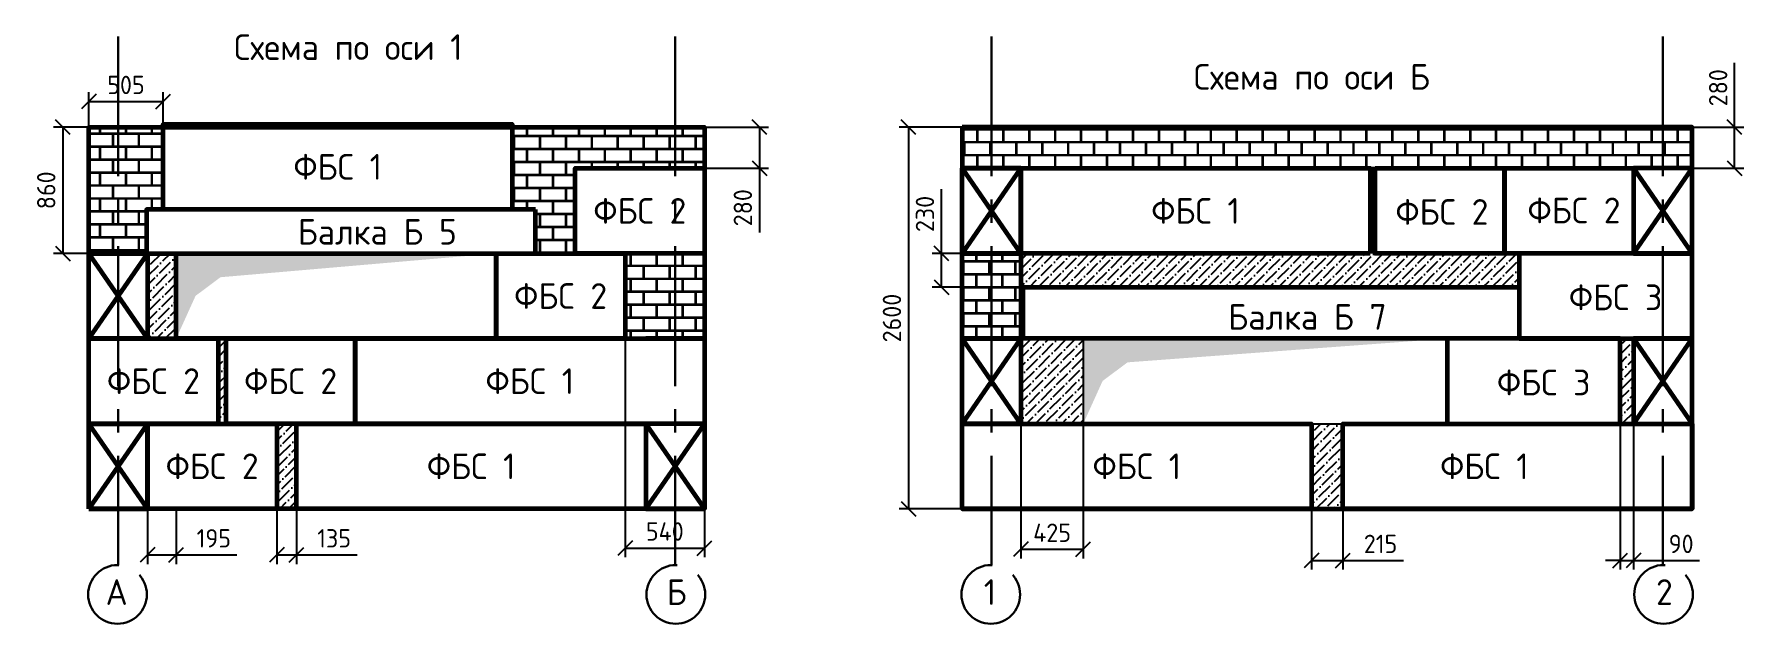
# Model space of a CAD drawing. Header units: metres. Extents: x -18 to 14983, y 1157 to 3877.
# Drawn here: x 11535.8 to 11768.8, y 3577.6 to 3657.9 of the extents above; entities that cross this region are included whole.
import ezdxf

# ---------------------------------------------------------------- set-up
doc = ezdxf.new("R2010")
doc.units = ezdxf.units.M
doc.linetypes.add('осевая2', pattern=[28.575, 19.05, -3.175, 3.175, -3.175])
for name, color, linetype, lineweight in [('Осевая', 2, 'осевая2', 30), ('Основной', 1, 'Continuous', 60), ('Размер 3.5', 250, 'Continuous', 35)]:
    doc.layers.add(name, color=color, linetype=linetype, lineweight=lineweight)
doc.styles.add('GOST', font='GOST_Common.ttf')
doc.styles.get("Standard").update_dxf_attribs({"font": 'GOST_Common.ttf'})
doc.dimstyles.new('М 1 к 50', dxfattribs={"dimtxt": 2.5, "dimasz": 2, "dimexe": 1.25, "dimexo": 0, "dimgap": 1, "dimtad": 1, "dimdec": 0, "dimlfac": 50, "dimzin": 0, "dimdsep": 46, "dimtxsty": 'GOST', "dimblk": 'OBLIQUE', "dimcen": 0, "dimclrd": 256, "dimclre": 256, "dimclrt": 256, "dimazin": 2, "dimtfac": 1, "dimtdec": 0, "dimtmove": 0, "dimatfit": 3, "dimldrblk": 'NONE', "dimfxl": 1.25, "dimtolj": 1, "dimtzin": 0, "dimlwd": -1, "dimlwe": -1, "dimarcsym": 2})
pattern_1 = [(360, (3697.2554, 1513.7762), (1.76784, 1.76784), [3.4528125, -0.0828675]), (360, (3695.4875, 1513.859), (1.76784, 1.76784), [3.4528125, -0.0828675]), (90, (3697.2554, 1513.7762), (-1.76784, 1.76784), [-1.8507075, 1.6849725]), (90, (3697.1725, 1513.7762), (-1.76784, 1.76784), [-1.8507075, 1.6849725])]
pattern_2 = [(45, (3701.9491, 1514.37695), (0.45462547, 1.66696004), [2.143125, -0.428625, 0, -0.428625])]

# ---------------------------------------------------------------- blocks, each defined once
blk = doc.blocks.new('*U408')
at = {"layer": 'Основной', "ltscale": 20}
blk.add_lwpolyline([(0, -290), (2380, -290), (2380, 290), (0, 290)], close=True, dxfattribs=at)
at = {"layer": 'Основной', "ltscale": 20, "flags": 1}
for tag, p in [('ВЕС', (579, 65)), ('ОБЪЕМ', (580, 62))]:
    blk.add_attdef(tag, p, '', height=2.5, dxfattribs=at)
at = {"layer": 'Основной', "ltscale": 20}
blk.add_attdef('НАЗВАНИЕ', (445, -134), '', height=38.9, dxfattribs=at)
blk = doc.blocks.new('*U391')
at = {"layer": 'Основной', "ltscale": 20}
blk.add_lwpolyline([(0, -290), (880, -290), (880, 290), (0, 290)], close=True, dxfattribs=at)
at = {"layer": 'Основной', "ltscale": 20, "flags": 1}
for tag, p in [('ВЕС', (579, 65)), ('ОБЪЕМ', (580, 62))]:
    blk.add_attdef(tag, p, '', height=2.5, dxfattribs=at)
at = {"layer": 'Основной', "ltscale": 20}
blk.add_attdef('НАЗВАНИЕ', (445, -134), '', height=38.9, dxfattribs=at)
blk = doc.blocks.new('*U448')
at = {"layer": 'Основной', "ltscale": 20}
blk.add_lwpolyline([(0, -290), (1180, -290), (1180, 290), (0, 290)], close=True, dxfattribs=at)
at = {"layer": 'Основной', "ltscale": 20, "flags": 1}
for tag, p in [('ВЕС', (579, 65)), ('ОБЪЕМ', (580, 62))]:
    blk.add_attdef(tag, p, '', height=2.5, dxfattribs=at)
at = {"layer": 'Основной', "ltscale": 20}
blk.add_attdef('НАЗВАНИЕ', (445, -134), '', height=38.9, dxfattribs=at)
blk = doc.blocks.new('_Oblique')
at = {"color": 0, "linetype": 'ByBlock', "lineweight": -2}
blk.add_line((-0.5, -0.5), (0.5, 0.5), dxfattribs=at)
blk = doc.blocks.new('*D513')
at = {"transparency": 16777216}
for p, q in [((11543.26, 3645.25), (11543.26, 3650.01)), ((11553.37, 3645.25), (11553.37, 3650.01)), ((11543.26, 3648.76), (11553.37, 3648.76))]:
    blk.add_line(p, q, dxfattribs=at)
at = {"layer": 'Defpoints', "color": 0, "lineweight": 35, "transparency": 16777216}
for p in [(11553.37, 3648.76), (11543.26, 3645.25), (11553.37, 3645.25)]:
    blk.add_point(p, dxfattribs=at)
at = {"transparency": 16777216, "xscale": 2, "yscale": 2, "zscale": 2, "rotation": 180}
blk.add_blockref('_Oblique', (11543.26, 3648.76), dxfattribs=at)
at = {"transparency": 16777216, "xscale": 2, "yscale": 2, "zscale": 2}
blk.add_blockref('_Oblique', (11553.37, 3648.76), dxfattribs=at)
at = {"transparency": 16777216, "insert": (11548.31, 3651.01), "char_height": 2.5, "attachment_point": 5, "style": 'GOST'}
blk.add_mtext('\\A1;505', dxfattribs=at)
blk = doc.blocks.new('_None')
blk = doc.blocks.new('*D514')
at = {"transparency": 16777216}
for p, q in [((11543.26, 3645.25), (11538.44, 3645.25)), ((11539.69, 3645.25), (11539.69, 3628.05)), ((11543.26, 3628.05), (11538.44, 3628.05))]:
    blk.add_line(p, q, dxfattribs=at)
at = {"layer": 'Defpoints', "color": 0, "lineweight": 35, "transparency": 16777216}
for p in [(11543.26, 3645.25), (11539.69, 3628.05), (11543.26, 3628.05)]:
    blk.add_point(p, dxfattribs=at)
at = {"transparency": 16777216, "xscale": 2, "yscale": 2, "zscale": 2}
for p, rotation in [((11539.69, 3645.25), 90), ((11539.69, 3628.05), 270)]:
    blk.add_blockref('_Oblique', p, dxfattribs=dict(at, rotation=rotation))
at = {"transparency": 16777216, "insert": (11537.44, 3636.65), "char_height": 2.5, "attachment_point": 5, "rotation": 90, "style": 'GOST'}
blk.add_mtext('\\A1;860', dxfattribs=at)
blk = doc.blocks.new('*D515')
at = {"transparency": 16777216}
for p, q in [((11662.3, 3645.25), (11653.72, 3645.25)), ((11654.97, 3645.25), (11654.97, 3593.25)), ((11662.3, 3593.25), (11653.72, 3593.25))]:
    blk.add_line(p, q, dxfattribs=at)
at = {"layer": 'Defpoints', "color": 0, "lineweight": 35, "transparency": 16777216}
for p in [(11662.3, 3645.25), (11654.97, 3593.25), (11662.3, 3593.25)]:
    blk.add_point(p, dxfattribs=at)
at = {"transparency": 16777216, "xscale": 2, "yscale": 2, "zscale": 2}
for p, rotation in [((11654.97, 3645.25), 90), ((11654.97, 3593.25), 270)]:
    blk.add_blockref('_Oblique', p, dxfattribs=dict(at, rotation=rotation))
at = {"transparency": 16777216, "insert": (11652.72, 3619.25), "char_height": 2.5, "attachment_point": 5, "rotation": 90, "style": 'GOST'}
blk.add_mtext('\\A1;2600', dxfattribs=at)
blk = doc.blocks.new('*D551')
at = {"transparency": 16777216}
for p, q in [((11709.9, 3593.25), (11709.9, 3584.98)), ((11714.2, 3593.25), (11714.2, 3584.98)), ((11709.9, 3586.23), (11714.2, 3586.23)), ((11714.2, 3586.23), (11722.45, 3586.23))]:
    blk.add_line(p, q, dxfattribs=at)
at = {"layer": 'Defpoints', "color": 0, "lineweight": 35, "transparency": 16777216}
for p in [(11709.9, 3593.25), (11714.2, 3593.25), (11714.2, 3586.23)]:
    blk.add_point(p, dxfattribs=at)
at = {"transparency": 16777216, "xscale": 2, "yscale": 2, "zscale": 2, "rotation": 180}
blk.add_blockref('_Oblique', (11709.9, 3586.23), dxfattribs=at)
at = {"transparency": 16777216, "xscale": 2, "yscale": 2, "zscale": 2}
blk.add_blockref('_Oblique', (11714.2, 3586.23), dxfattribs=at)
at = {"transparency": 16777216, "insert": (11719.32, 3588.48), "char_height": 2.5, "attachment_point": 5, "style": 'GOST'}
blk.add_mtext('\\A1;215', dxfattribs=at)
blk = doc.blocks.new('*D552')
at = {"transparency": 16777216}
for p, q in [((11752, 3604.85), (11752, 3584.98)), ((11753.8, 3604.85), (11753.8, 3584.98)), ((11752, 3586.23), (11750, 3586.23)), ((11752, 3586.23), (11753.8, 3586.23)), ((11753.8, 3586.23), (11762.8, 3586.23))]:
    blk.add_line(p, q, dxfattribs=at)
at = {"layer": 'Defpoints', "color": 0, "lineweight": 35, "transparency": 16777216}
for p in [(11752, 3604.85), (11753.8, 3604.85), (11753.8, 3586.23)]:
    blk.add_point(p, dxfattribs=at)
at = {"transparency": 16777216, "xscale": 2, "yscale": 2, "zscale": 2}
blk.add_blockref('_Oblique', (11752, 3586.23), dxfattribs=at)
at = {"transparency": 16777216, "xscale": 2, "yscale": 2, "zscale": 2, "rotation": 180}
blk.add_blockref('_Oblique', (11753.8, 3586.23), dxfattribs=at)
at = {"transparency": 16777216, "insert": (11760.3, 3588.48), "char_height": 2.5, "attachment_point": 5, "style": 'GOST'}
blk.add_mtext('\\A1;90', dxfattribs=at)
blk = doc.blocks.new('*D553')
at = {"transparency": 16777216}
for p, q in [((11670.3, 3604.85), (11670.3, 3586.5)), ((11678.8, 3604.85), (11678.8, 3586.5)), ((11670.3, 3587.75), (11678.8, 3587.75))]:
    blk.add_line(p, q, dxfattribs=at)
at = {"layer": 'Defpoints', "color": 0, "lineweight": 35, "transparency": 16777216}
for p in [(11670.3, 3604.85), (11678.8, 3604.85), (11678.8, 3587.75)]:
    blk.add_point(p, dxfattribs=at)
at = {"transparency": 16777216, "xscale": 2, "yscale": 2, "zscale": 2, "rotation": 180}
blk.add_blockref('_Oblique', (11670.3, 3587.75), dxfattribs=at)
at = {"transparency": 16777216, "xscale": 2, "yscale": 2, "zscale": 2}
blk.add_blockref('_Oblique', (11678.8, 3587.75), dxfattribs=at)
at = {"transparency": 16777216, "insert": (11674.55, 3590), "char_height": 2.5, "attachment_point": 5, "style": 'GOST'}
blk.add_mtext('\\A1;425', dxfattribs=at)
blk = doc.blocks.new('*D554')
at = {"transparency": 16777216}
for p, q in [((11659.47, 3628.05), (11659.47, 3636.8)), ((11670.6, 3628.05), (11658.22, 3628.05)), ((11659.47, 3623.46), (11659.47, 3628.05)), ((11670.6, 3623.46), (11658.22, 3623.46))]:
    blk.add_line(p, q, dxfattribs=at)
at = {"layer": 'Defpoints', "color": 0, "lineweight": 35, "transparency": 16777216}
for p in [(11659.47, 3628.05), (11670.6, 3628.05), (11670.6, 3623.46)]:
    blk.add_point(p, dxfattribs=at)
at = {"transparency": 16777216, "xscale": 2, "yscale": 2, "zscale": 2}
for p, rotation in [((11659.47, 3628.05), 90), ((11659.47, 3623.46), 270)]:
    blk.add_blockref('_Oblique', p, dxfattribs=dict(at, rotation=rotation))
at = {"transparency": 16777216, "insert": (11657.22, 3633.43), "char_height": 2.5, "attachment_point": 5, "rotation": 90, "style": 'GOST'}
blk.add_mtext('\\A1;230', dxfattribs=at)
blk = doc.blocks.new('*D555')
at = {"transparency": 16777216}
for p, q in [((11767.59, 3645.25), (11767.59, 3654)), ((11761.8, 3645.25), (11768.84, 3645.25)), ((11767.59, 3639.65), (11767.59, 3645.25)), ((11761.8, 3639.65), (11768.84, 3639.65))]:
    blk.add_line(p, q, dxfattribs=at)
at = {"layer": 'Defpoints', "color": 0, "lineweight": 35, "transparency": 16777216}
for p in [(11761.8, 3645.25), (11767.59, 3645.25), (11761.8, 3639.65)]:
    blk.add_point(p, dxfattribs=at)
at = {"transparency": 16777216, "xscale": 2, "yscale": 2, "zscale": 2}
for p, rotation in [((11767.59, 3645.25), 90), ((11767.59, 3639.65), 270)]:
    blk.add_blockref('_Oblique', p, dxfattribs=dict(at, rotation=rotation))
at = {"transparency": 16777216, "insert": (11765.34, 3650.63), "char_height": 2.5, "attachment_point": 5, "rotation": 90, "style": 'GOST'}
blk.add_mtext('\\A1;280', dxfattribs=at)
blk = doc.blocks.new('*D556')
at = {"transparency": 16777216}
for p, q in [((11616.36, 3616.45), (11616.36, 3586.67)), ((11627.16, 3616.45), (11627.16, 3586.67)), ((11616.36, 3587.92), (11627.16, 3587.92))]:
    blk.add_line(p, q, dxfattribs=at)
at = {"layer": 'Defpoints', "color": 0, "lineweight": 35, "transparency": 16777216}
for p in [(11616.36, 3616.45), (11627.16, 3616.45), (11627.16, 3587.92)]:
    blk.add_point(p, dxfattribs=at)
at = {"transparency": 16777216, "xscale": 2, "yscale": 2, "zscale": 2, "rotation": 180}
blk.add_blockref('_Oblique', (11616.36, 3587.92), dxfattribs=at)
at = {"transparency": 16777216, "xscale": 2, "yscale": 2, "zscale": 2}
blk.add_blockref('_Oblique', (11627.16, 3587.92), dxfattribs=at)
at = {"transparency": 16777216, "insert": (11621.76, 3590.17), "char_height": 2.5, "attachment_point": 5, "style": 'GOST'}
blk.add_mtext('\\A1;540', dxfattribs=at)
blk = doc.blocks.new('*D557')
at = {"transparency": 16777216}
for p, q in [((11568.86, 3593.25), (11568.86, 3585.74)), ((11571.56, 3593.25), (11571.56, 3585.74)), ((11568.86, 3586.99), (11571.56, 3586.99)), ((11571.56, 3586.99), (11579.81, 3586.99))]:
    blk.add_line(p, q, dxfattribs=at)
at = {"layer": 'Defpoints', "color": 0, "lineweight": 35, "transparency": 16777216}
for p in [(11568.86, 3593.25), (11571.56, 3593.25), (11568.86, 3586.99)]:
    blk.add_point(p, dxfattribs=at)
at = {"transparency": 16777216, "xscale": 2, "yscale": 2, "zscale": 2, "rotation": 180}
blk.add_blockref('_Oblique', (11568.86, 3586.99), dxfattribs=at)
at = {"transparency": 16777216, "xscale": 2, "yscale": 2, "zscale": 2}
blk.add_blockref('_Oblique', (11571.56, 3586.99), dxfattribs=at)
at = {"transparency": 16777216, "insert": (11576.68, 3589.24), "char_height": 2.5, "attachment_point": 5, "style": 'GOST'}
blk.add_mtext('\\A1;135', dxfattribs=at)
blk = doc.blocks.new('*D558')
at = {"transparency": 16777216}
for p, q in [((11551.26, 3593.25), (11551.26, 3585.74)), ((11555.16, 3593.25), (11555.16, 3585.74)), ((11551.26, 3586.99), (11555.16, 3586.99)), ((11555.16, 3586.99), (11563.41, 3586.99))]:
    blk.add_line(p, q, dxfattribs=at)
at = {"layer": 'Defpoints', "color": 0, "lineweight": 35, "transparency": 16777216}
for p in [(11551.26, 3593.25), (11555.16, 3593.25), (11555.16, 3586.99)]:
    blk.add_point(p, dxfattribs=at)
at = {"transparency": 16777216, "xscale": 2, "yscale": 2, "zscale": 2, "rotation": 180}
blk.add_blockref('_Oblique', (11551.26, 3586.99), dxfattribs=at)
at = {"transparency": 16777216, "xscale": 2, "yscale": 2, "zscale": 2}
blk.add_blockref('_Oblique', (11555.16, 3586.99), dxfattribs=at)
at = {"transparency": 16777216, "insert": (11560.28, 3589.24), "char_height": 2.5, "attachment_point": 5, "style": 'GOST'}
blk.add_mtext('\\A1;195', dxfattribs=at)
blk = doc.blocks.new('*D559')
at = {"transparency": 16777216}
for p, q in [((11627.16, 3645.25), (11635.9, 3645.25)), ((11634.65, 3645.25), (11634.65, 3639.65)), ((11627.16, 3639.65), (11635.9, 3639.65)), ((11634.65, 3639.65), (11634.65, 3630.9))]:
    blk.add_line(p, q, dxfattribs=at)
at = {"layer": 'Defpoints', "color": 0, "lineweight": 35, "transparency": 16777216}
for p in [(11627.16, 3645.25), (11627.16, 3639.65), (11634.65, 3639.65)]:
    blk.add_point(p, dxfattribs=at)
at = {"transparency": 16777216, "xscale": 2, "yscale": 2, "zscale": 2}
for p, rotation in [((11634.65, 3645.25), 90), ((11634.65, 3639.65), 270)]:
    blk.add_blockref('_Oblique', p, dxfattribs=dict(at, rotation=rotation))
at = {"transparency": 16777216, "insert": (11632.4, 3634.28), "char_height": 2.5, "attachment_point": 5, "rotation": 90, "style": 'GOST'}
blk.add_mtext('\\A1;280', dxfattribs=at)

msp = doc.modelspace()

# ---------------------------------------------------------------- hatches: boundary and pattern name
h = msp.add_hatch()
h.set_pattern_fill('AR-B816C', scale=0.0087)
h.set_pattern_definition([(360, (4098.6815, 1538.8612), (1.76784, 1.76784), [3.4528125, -0.0828675]), (360, (4096.9137, 1538.944), (1.76784, 1.76784), [3.4528125, -0.0828675]), (90, (4098.6815, 1538.8612), (-1.76784, 1.76784), [-1.8507075, 1.6849725]), (90, (4098.5986, 1538.8612), (-1.76784, 1.76784), [-1.8507075, 1.6849725])])
h.paths.add_polyline_path([(11547.2553, 3645.2525), (11543.2568, 3645.2525), (11543.2568, 3628.0525), (11547.2553, 3628.0525)])
h.paths.add_polyline_path([(11553.3664, 3645.2525), (11547.2553, 3645.2525), (11547.2553, 3628.0525), (11551.2553, 3628.0525), (11551.2553, 3634.0546), (11553.3664, 3634.0546)])
h = msp.add_hatch()
h.set_pattern_fill('AR-B816C', scale=0.0087)
h.set_pattern_definition(pattern_1)
h.paths.add_polyline_path([(11609.5553, 3639.6525), (11623.1582, 3639.6525), (11623.1582, 3645.2525), (11600.9664, 3645.2525), (11600.9664, 3634.0546), (11604.1125, 3634.0557), (11604.1125, 3628.0535), (11609.5553, 3628.0525)])
h.paths.add_polyline_path([(11623.1582, 3639.6525), (11627.1568, 3639.6525), (11627.1568, 3645.2525), (11623.1582, 3645.2525)])
h = msp.add_hatch()
h.set_pattern_fill('AR-B816C', scale=0.0087)
h.set_pattern_definition([(0, (4103.3752, 1539.462), (1.76784, 1.76784), [3.4528125, -0.0828675]), (0, (4101.6074, 1539.5448), (1.76784, 1.76784), [3.4528125, -0.0828675]), (90, (4103.3752, 1539.462), (-1.76784, 1.76784), [-1.8507075, 1.6849725]), (90, (4103.2924, 1539.462), (-1.76784, 1.76784), [-1.8507075, 1.6849725])])
h.paths.add_polyline_path([(11757.7989, 3645.2525), (11666.2955, 3645.2525), (11666.2955, 3639.6546), (11757.7989, 3639.6546)])
h.paths.add_polyline_path([(11761.7974, 3645.2525), (11757.7989, 3645.2525), (11757.7989, 3639.6546), (11761.7974, 3639.6546)])
h.paths.add_polyline_path([(11666.2955, 3645.2525), (11662.2969, 3645.2525), (11662.2969, 3639.6546), (11666.2955, 3639.6546)])
h = msp.add_hatch()
h.set_pattern_fill('ANSI36', scale=0.27)
h.set_pattern_definition([(45, (3697.2554, 1513.7762), (0.45462547, 1.66696004), [2.143125, -0.428625, 0, -0.428625])])
h.paths.add_polyline_path([(11551.2552, 3616.4527), (11551.2553, 3616.4526), (11555.1568, 3616.4526), (11555.1568, 3628.0546), (11551.2568, 3628.0546), (11551.2553, 3628.0525)])
h.paths.add_polyline_path([(11560.8553, 3604.8526), (11561.9554, 3604.8526), (11561.9554, 3616.4524), (11560.8553, 3616.4524)])
h.paths.add_polyline_path([(11571.5553, 3604.8524), (11568.8568, 3604.8524), (11568.8568, 3593.2525), (11571.5553, 3593.2525)])
h = msp.add_hatch(color=7)
h.dxf.hatch_style = 1
h.paths.add_polyline_path([(11557.7938, 3622.2728), (11561.1928, 3624.8112), (11598.7568, 3628.0525), (11555.1568, 3628.0525), (11555.1568, 3616.4524)])
h = msp.add_hatch()
h.set_pattern_fill('AR-B816C', scale=0.0087)
h.set_pattern_definition(pattern_1)
h.paths.add_polyline_path([(11623.1582, 3628.0524), (11619.1553, 3628.0524), (11616.3568, 3628.0524), (11616.3568, 3616.4525), (11623.1582, 3616.4525)])
h.paths.add_polyline_path([(11627.1568, 3628.0524), (11623.1582, 3628.0524), (11623.1582, 3616.4525), (11627.1568, 3616.4525)])
h = msp.add_hatch()
h.set_pattern_fill('AR-B816C', scale=0.0087)
h.set_pattern_definition([(0, (3701.9491, 1514.377), (1.76784, 1.76784), [3.4528125, -0.0828675]), (0, (3700.1813, 1514.4598), (1.76784, 1.76784), [3.4528125, -0.0828675]), (90, (3701.9491, 1514.377), (-1.76784, 1.76784), [-1.8507075, 1.6849725]), (90, (3701.8662, 1514.377), (-1.76784, 1.76784), [-1.8507075, 1.6849725])])
h.paths.add_polyline_path([(11666.2955, 3628.0524), (11662.297, 3628.0524), (11662.297, 3616.459), (11666.2955, 3616.459)])
h.paths.add_polyline_path([(11670.2969, 3628.0524), (11666.2955, 3628.0524), (11666.2955, 3616.459), (11670.2969, 3616.459)])
h = msp.add_hatch()
h.set_pattern_fill('ANSI36', scale=0.27)
h.set_pattern_definition(pattern_2)
h.paths.add_polyline_path([(11738.1974, 3628.0525), (11670.5974, 3628.0524), (11670.5974, 3623.459), (11738.1974, 3623.459)])
h.paths.add_polyline_path([(11678.7969, 3616.459), (11670.3014, 3616.459), (11670.2969, 3616.4525), (11670.2969, 3604.8526), (11678.7969, 3604.8526)])
h = msp.add_hatch(color=7)
h.dxf.hatch_style = 1
h.paths.add_polyline_path([(11681.434, 3610.6771), (11684.833, 3613.2155), (11728.3969, 3616.4547), (11678.7969, 3616.4568), (11678.7969, 3604.8567)])
h = msp.add_hatch()
h.set_pattern_fill('ANSI36', scale=0.27)
h.set_pattern_definition(pattern_2)
h.paths.add_polyline_path([(11753.7974, 3616.4525), (11751.9969, 3616.4525), (11751.9969, 3604.8526), (11753.7974, 3604.8526)])
h = msp.add_hatch()
h.set_pattern_fill('ANSI36', scale=0.27)
h.set_pattern_definition([(45, (4103.3752, 1504.6599), (0.45462547, 1.66696004), [2.143125, -0.428625, 0, -0.428625])])
h.paths.add_polyline_path([(11714.1974, 3604.8525), (11709.8969, 3604.8525), (11709.8969, 3593.2525), (11714.1974, 3593.2525)])

# ---------------------------------------------------------------- linework, layer by layer
msp.add_lwpolyline([(11728.3969, 3616.459), (11678.7969, 3616.459), (11678.7969, 3604.8547), (11728.3969, 3604.8547)], close=True)
at = {"layer": 'Осевая'}
for p, q in [((11547.2553, 3657.6141), (11547.2553, 3585.5948)), ((11623.1582, 3657.6141), (11623.1582, 3585.5948)), ((11666.2955, 3657.6141), (11666.2955, 3585.5948)), ((11757.7989, 3657.6141), (11757.7989, 3585.5948))]:
    msp.add_line(p, q, dxfattribs=at)
for centre in [(11547.1543, 3581.5958), (11623.2593, 3581.5958), (11666.1945, 3581.5958), (11757.8999, 3581.5958)]:
    msp.add_circle(centre, 4.0002, dxfattribs=at)
at = {"layer": 'Основной'}
for p, q in [((11662.2969, 3645.2525), (11662.2969, 3639.6546)), ((11670.2969, 3628.0526), (11662.2969, 3639.6525)), ((11670.2969, 3639.6525), (11662.2969, 3628.0526)), ((11662.2969, 3639.6525), (11670.2969, 3639.6525)), ((11670.2969, 3639.6524), (11662.2969, 3639.6525)), ((11662.297, 3628.0526), (11662.297, 3639.6525)), ((11670.2969, 3639.6525), (11670.2969, 3628.0526)), ((11753.7974, 3628.0526), (11761.7974, 3639.6525)), ((11753.7974, 3639.6525), (11761.7974, 3628.0526)), ((11761.7974, 3639.6525), (11753.7974, 3639.6525)), ((11753.7974, 3639.6525), (11753.7974, 3628.0526)), ((11551.2553, 3616.4526), (11543.2553, 3628.0525)), ((11551.2553, 3628.0525), (11543.2553, 3616.4526)), ((11543.2553, 3628.0525), (11551.2553, 3628.0525)), ((11551.2553, 3628.0525), (11551.2552, 3616.4525)), ((11627.1553, 3628.0524), (11619.1553, 3628.0524)), ((11670.2969, 3628.0525), (11662.2969, 3628.0526)), ((11662.2969, 3628.0524), (11670.2969, 3628.0524)), ((11662.297, 3616.4525), (11662.297, 3628.0524)), ((11670.2969, 3628.0524), (11670.2969, 3616.4525)), ((11753.7974, 3628.0525), (11761.7974, 3628.0526)), ((11551.2553, 3616.4525), (11543.2553, 3616.4526)), ((11543.2568, 3616.4525), (11551.2568, 3616.4525)), ((11619.1553, 3616.4524), (11627.1553, 3616.4525)), ((11627.1568, 3616.4525), (11619.1568, 3616.4525)), ((11670.2969, 3604.8526), (11662.2969, 3616.4525)), ((11670.2969, 3616.4525), (11662.2969, 3604.8526)), ((11662.2969, 3616.4525), (11670.2969, 3616.4525)), ((11670.2969, 3616.4524), (11662.2969, 3616.4525)), ((11662.297, 3604.8526), (11662.297, 3616.4525)), ((11670.2969, 3616.4525), (11670.2969, 3604.8526)), ((11753.7974, 3604.8526), (11761.7974, 3616.4525)), ((11753.7974, 3616.4525), (11761.7974, 3604.8526)), ((11761.7974, 3616.4525), (11753.7974, 3616.4525)), ((11753.7974, 3616.4525), (11753.7974, 3604.8526)), ((11551.2553, 3593.2526), (11543.2553, 3604.8525)), ((11551.2553, 3604.8525), (11543.2553, 3593.2526)), ((11543.2553, 3604.8525), (11551.2553, 3604.8525)), ((11551.2553, 3604.8525), (11551.2552, 3593.2525)), ((11619.1553, 3593.2525), (11627.1553, 3604.8525)), ((11619.1553, 3604.8525), (11627.1553, 3593.2525)), ((11627.1553, 3604.8525), (11619.1553, 3604.8525)), ((11619.1553, 3604.8525), (11619.1553, 3593.2525)), ((11670.2969, 3604.8525), (11662.2969, 3604.8526)), ((11753.7974, 3604.8525), (11761.7974, 3604.8526)), ((11551.2553, 3593.2525), (11543.2553, 3593.2526)), ((11551.2568, 3593.2525), (11543.2568, 3593.2525)), ((11543.2568, 3593.2525), (11551.2568, 3593.2525)), ((11619.1553, 3593.2525), (11627.1553, 3593.2525)), ((11619.1568, 3593.2525), (11627.1568, 3593.2525)), ((11627.1568, 3593.2525), (11619.1568, 3593.2525))]:
    msp.add_line(p, q, dxfattribs=at)
for points in [[(11543.2568, 3593.2525), (11543.2568, 3645.2525), (11627.1568, 3645.2525), (11627.1568, 3593.2525)], [(11604.1125, 3634.0546), (11551.1125, 3634.0546), (11551.1125, 3628.0546), (11604.1125, 3628.0546)], [(11555.1568, 3628.0525), (11598.7568, 3628.0525), (11598.7568, 3616.4524), (11555.1568, 3616.4524)], [(11670.5974, 3623.459), (11738.1974, 3623.459), (11738.1974, 3616.459), (11670.5974, 3616.459)]]:
    msp.add_lwpolyline(points, close=True, dxfattribs=at)
msp.add_lwpolyline([(11662.2969, 3593.2525), (11761.7974, 3593.2525), (11761.7974, 3645.2525), (11662.2969, 3645.2525)], dxfattribs=at)

# ---------------------------------------------------------------- block references
at = {"layer": 'Основной', "yscale": 0.02, "zscale": 0.02}
for name, p, xscale in [('*U408', (11600.9664, 3639.8546), -0.02), ('*U391', (11627.1553, 3633.8525), -0.02), ('*U408', (11717.8969, 3633.8526), -0.02), ('*U391', (11616.3568, 3622.2525), -0.02), ('*U448', (11738.1974, 3622.2525), 0.02), ('*U391', (11560.8553, 3610.6526), -0.02), ('*U391', (11579.5554, 3610.6524), -0.02), ('*U408', (11627.1554, 3610.6525), -0.02), ('*U448', (11728.3969, 3610.6525), 0.02), ('*U391', (11568.8568, 3599.0526), -0.02), ('*U408', (11619.1553, 3599.0525), -0.02), ('*U408', (11709.8969, 3599.0525), -0.02), ('*U408', (11761.7974, 3599.0525), -0.02)]:
    msp.add_blockref(name, p, dxfattribs=dict(at, xscale=xscale))
at = {"layer": 'Основной', "xscale": -0.02, "yscale": 0.02, "zscale": 0.02, "rotation": 180}
for p in [(11718.5974, 3633.8525), (11736.1974, 3633.8525)]:
    msp.add_blockref('*U391', p, dxfattribs=at)

# ---------------------------------------------------------------- texts
at = {"layer": 'Основной', "char_height": 3.5, "attachment_point": 5}
for s, insert in [('А', (11547.0393, 3581.9149)), ('Б', (11623.3742, 3581.9149)), ('1', (11666.0795, 3581.9149)), ('2', (11758.0149, 3581.9149))]:
    msp.add_mtext_dynamic_manual_height_columns(s, width=5.739849, gutter_width=12.5, heights=[0], dxfattribs=dict(at, insert=insert))
at = {"layer": 'Размер 3.5', "char_height": 3.5, "attachment_point": 5, "style": 'GOST'}
for s, width, heights, insert in [('Схема по оси 1', 37.356069, [0], (11578.6125, 3656.1604)), ('Схема по оси Б', 37.356069, [0], (11709.9562, 3652.1162)), ('{\\C7;ФБС 1}', 27.497551, [0], (11577.1664, 3639.8546)), ('{\\C7;ФБС 2}', 15.874668, [5.3157], (11618.3553, 3633.8525)), ('{\\C7;ФБС 1}', 27.497551, [0], (11694.0969, 3633.8526)), ('{\\C7;ФБС 2}', 15.874668, [5.3157], (11727.6885, 3633.7072)), ('{\\C7;ФБС 2}', 15.874668, [5.3157], (11745.6948, 3633.9094)), ('{\\C7;Балка Б 5}', 48.475316, [5.3157], (11582.5644, 3631.0057)), ('{\\C7;ФБС 2}', 15.874668, [5.3157], (11607.5568, 3622.2525)), ('{\\C7;ФБС 3}', 15.874668, [5.3157], (11751.3595, 3622.0729)), ('{\\C7;Балка Б 7}', 48.475316, [5.3157], (11709.3494, 3619.4101)), ('{\\C7;ФБС 2}', 15.874668, [5.3157], (11552.0553, 3610.6526)), ('{\\C7;ФБС 2}', 15.874668, [5.3157], (11570.7554, 3610.6524)), ('{\\C7;ФБС 1}', 27.497551, [0], (11603.3554, 3610.6525)), ('{\\C7;ФБС 3}', 15.874668, [5.3157], (11741.5591, 3610.4729)), ('{\\C7;ФБС 2}', 15.874668, [5.3157], (11560.0568, 3599.0526)), ('{\\C7;ФБС 1}', 27.497551, [0], (11595.3553, 3599.0525)), ('{\\C7;ФБС 1}', 27.497551, [0], (11686.0969, 3599.0525)), ('{\\C7;ФБС 1}', 27.497551, [0], (11733.4751, 3599.0525))]:
    msp.add_mtext_dynamic_manual_height_columns(s, width=width, gutter_width=12.5, heights=heights, dxfattribs=dict(at, insert=insert))

# ---------------------------------------------------------------- dimensions: what is measured, and where the dimension line sits
for base, p1, p2, picture, middle in [((11553.3664, 3648.7553), (11543.2568, 3645.2525), (11553.3664, 3645.2525), '*D513', (11548.3116, 3651.0053)), ((11627.1554, 3587.9227), (11616.3568, 3616.4525), (11627.1554, 3616.4525), '*D556', (11621.7561, 3590.1727)), ((11678.7969, 3587.7521), (11670.2969, 3604.8526), (11678.7969, 3604.8547), '*D553', (11674.5469, 3590.0021)), ((11753.7974, 3586.2307), (11751.9969, 3604.8525), (11753.7974, 3604.8525), '*D552', (11760.2974, 3588.4807)), ((11555.1568, 3586.9873), (11551.2568, 3593.2526), (11555.1568, 3593.2526), '*D558', (11560.2818, 3589.2373)), ((11714.1974, 3586.2307), (11709.8969, 3593.2525), (11714.1974, 3593.2525), '*D551', (11719.3224, 3588.4807))]:
    dim = msp.add_linear_dim(base=base, p1=p1, p2=p2, dimstyle='М 1 к 50')
    dim.commit()
    dim.dimension.update_dxf_attribs({"geometry": picture, "text_midpoint": middle})
for base, p1, p2, picture, middle in [((11767.5883, 3645.2525), (11761.7974, 3639.6525), (11761.7974, 3645.2525), '*D555', (11765.3383, 3650.6275)), ((11539.69, 3628.0504), (11543.2568, 3645.2525), (11543.2568, 3628.0504), '*D514', (11537.44, 3636.6515)), ((11634.6478, 3639.6525), (11627.1568, 3645.2525), (11627.1553, 3639.6525), '*D559', (11632.3978, 3634.2775)), ((11654.9741, 3593.2525), (11662.2969, 3645.2525), (11662.2969, 3593.2525), '*D515', (11652.7241, 3619.2525)), ((11659.4713, 3628.0526), (11670.5974, 3623.459), (11670.5974, 3628.0526), '*D554', (11657.2213, 3633.4276))]:
    dim = msp.add_linear_dim(base=base, p1=p1, p2=p2, angle=90, dimstyle='М 1 к 50')
    dim.commit()
    dim.dimension.update_dxf_attribs({"geometry": picture, "text_midpoint": middle})
dim = msp.add_linear_dim(base=(11568.8568, 3586.9873), p1=(11571.5553, 3593.2525), p2=(11568.8568, 3593.2526), dimstyle='М 1 к 50')
dim.commit()
dim.dimension.update_dxf_attribs({"geometry": '*D557', "text_midpoint": (11576.6803, 3586.9873), "dimtype": 160})

doc.saveas('drawing.dxf')
